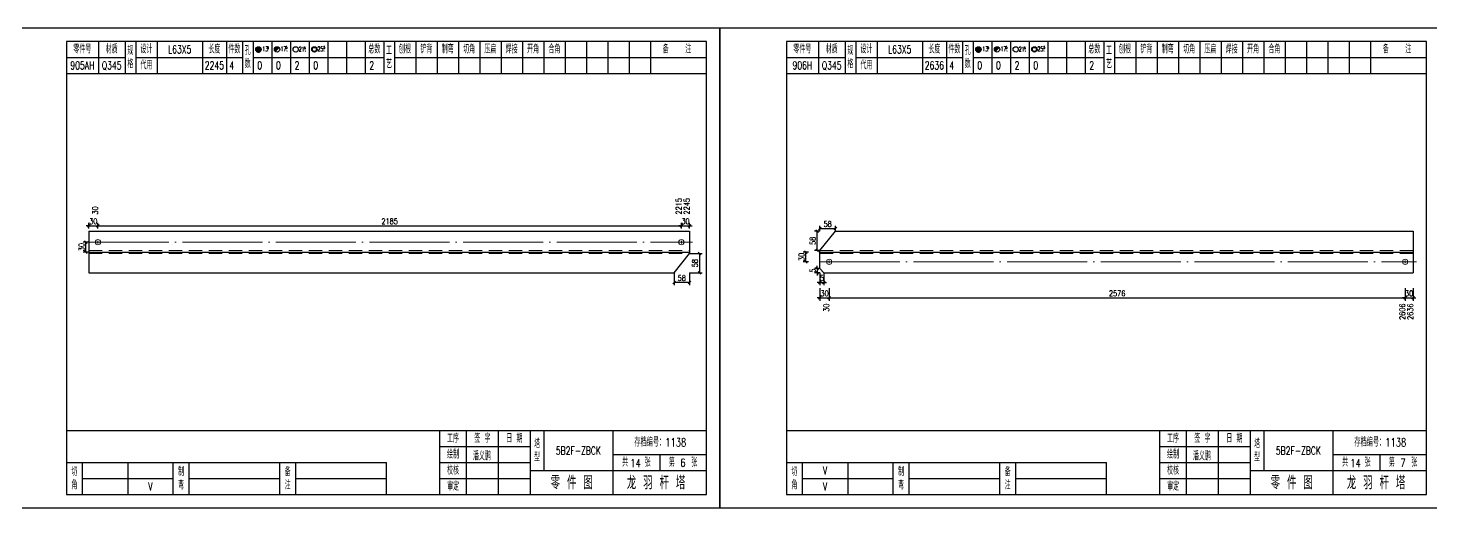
# Model space of a CAD drawing. Header units: millimetres. Extents: x 0 to 30240, y -10896 to -1348.
# Drawn here: x 1361 to 1887, y -6637 to -6457 of the extents above; entities that cross this region are included whole.
import ezdxf
from ezdxf.enums import TextEntityAlignment as Align

# ---------------------------------------------------------------- set-up
doc = ezdxf.new("R2010")
doc.units = ezdxf.units.MM
doc.header["$LTSCALE"] = 20
doc.header["$PDMODE"] = 1
doc.linetypes.add('DASHDOT2X', pattern=[1.75, 1.5, -0.125, 0, -0.125])
doc.linetypes.add('HIDDEN', pattern=[0.375, 0.25, -0.125])
for name, color, linetype, lineweight in [('1', 7, 'Continuous', 25), ('11', 3, 'Continuous', 13), ('2', 1, 'HIDDEN', 13), ('5', 1, 'Continuous', 13), ('7', 2, 'DASHDOT2X', 13)]:
    doc.layers.add(name, color=color, linetype=linetype, lineweight=lineweight)
doc.styles.get("Standard").update_dxf_attribs({"font": 'simplex', "width": 0.7, "bigfont": 'gbhzfs.shx'})
doc.styles.add('SYMBOL_TXT', font='txt.shx', dxfattribs={"width": 0.6})
doc.styles.add('TITLE_TXT', font='simplex.shx', dxfattribs={"width": 0.75, "height": 2.5, "bigfont": 'gbhzfs.shx'})
doc.dimstyles.get("Standard").update_dxf_attribs({"dimtxt": 2.1, "dimasz": 1, "dimexe": 1.05, "dimexo": 0, "dimgap": 0.63, "dimtad": 1, "dimzin": 0, "dimdsep": 46, "dimtxsty": 'standard', "dimblk": 'OBLIQUE', "dimblk1": 'OBLIQUE', "dimblk2": 'OBLIQUE', "dimcen": 0.09, "dimadec": 0, "dimazin": 0, "dimtfac": 1, "dimtdec": 1, "dimtix": 1, "dimtmove": 0, "dimatfit": 3, "dimfxl": 0, "dimtolj": 1, "dimtzin": 0, "dimarcsym": 0})
pattern_1 = [(0, (-3, 0), (0, 0.0125), [])]

# ---------------------------------------------------------------- blocks, each defined once
blk = doc.blocks.new('M12_HOLE')
h = blk.add_hatch()
h.set_pattern_fill('LINE', scale=0.1, style=0)
h.set_pattern_definition(pattern_1)
h.paths.add_polyline_path([(-5, 0, 1), (-1, 0, 1)])
at = {"color": 7}
blk.add_circle((-3, 0), 2, dxfattribs=at)
at = {"color": 7, "attachment_point": 1, "style": 'SYMBOL_TXT'}
for s, insert, char_height, width in [('13\\f??|b0|i0|c0|p54;.', (-0.1, 2.1), 3.5, 5.707), ('5', (3.7, 2.3), 1.8, 2.931)]:
    blk.add_mtext(s, dxfattribs=dict(at, insert=insert, char_height=char_height, width=width))
blk = doc.blocks.new('M16_HOLE')
h = blk.add_hatch()
h.set_pattern_fill('LINE', scale=0.1, style=0)
h.set_pattern_definition(pattern_1)
h.paths.add_polyline_path([(-1.6, 1.4, 0.668179), (-5, 0, 0.198912), (-4.4, -1.4)])
at = {"color": 7}
blk.add_circle((-3, 0), 2, dxfattribs=at)
at = {"color": 7, "attachment_point": 1, "style": 'SYMBOL_TXT'}
for s, insert, char_height, width in [('17.', (-0.4, 2.1), 3.5, 6.316), ('5', (3.6, 2.3), 1.8, 1.822)]:
    blk.add_mtext(s, dxfattribs=dict(at, insert=insert, char_height=char_height, width=width))
blk = doc.blocks.new('M20_HOLE')
at = {"color": 7}
blk.add_circle((-3, 0), 2, dxfattribs=at)
at = {"color": 7, "attachment_point": 1, "style": 'SYMBOL_TXT'}
for s, insert, char_height, width in [('21.', (-0.7, 2), 3.5, 6.074), ('5', (3.3, 2), 1.8, 1.458)]:
    blk.add_mtext(s, dxfattribs=dict(at, insert=insert, char_height=char_height, width=width))
blk = doc.blocks.new('M24_HOLE')
at = {"color": 7}
for radius in [2, 1.5]:
    blk.add_circle((-3, 0), radius, dxfattribs=at)
at = {"color": 7, "attachment_point": 1, "style": 'SYMBOL_TXT'}
for s, insert, char_height, width in [('25.', (-0.7, 2.1), 3.5, 2.429), ('5', (3.9, 2.3), 1.8, 1.944)]:
    blk.add_mtext(s, dxfattribs=dict(at, insert=insert, char_height=char_height, width=width))
blk = doc.blocks.new('JgCard')
for p, q in [((270, 180), (0, 180)), ((0, 180), (0, 0)), ((270, 0), (270, 180)), ((265, 175), (25, 175)), ((25, 175), (25, 5)), ((37, 175), (37, 163)), ((47, 175), (47, 163)), ((51, 175), (51, 163)), ((59, 175), (59, 163)), ((76, 175), (76, 163)), ((85, 175), (85, 163)), ((91, 175), (91, 163)), ((95, 175), (95, 163)), ((102, 175), (102, 163)), ((109, 175), (109, 163)), ((116, 175), (116, 163)), ((123, 175), (123, 163)), ((130, 175), (130, 163)), ((137, 175), (137, 163)), ((144, 175), (144, 163)), ((148, 175), (148, 163)), ((156, 175), (156, 163)), ((164, 175), (164, 163)), ((172, 175), (172, 163)), ((180, 175), (180, 163)), ((188, 175), (188, 163)), ((196, 175), (196, 163)), ((204, 175), (204, 163)), ((212, 175), (212, 163)), ((220, 175), (220, 163)), ((228, 175), (228, 163)), ((236, 175), (236, 163)), ((244, 175), (244, 163)), ((265, 5), (265, 175)), ((25, 169), (47, 169)), ((51, 169), (91, 169)), ((95, 169), (144, 169)), ((148, 169), (265, 169)), ((25, 163), (265, 163)), ((25, 29), (265, 29)), ((165, 5), (165, 29)), ((175, 5), (175, 29)), ((187, 5), (187, 29)), ((199, 5), (199, 29)), ((204, 29), (204, 14)), ((230, 5), (230, 29)), ((165, 23), (199, 23)), ((25, 17), (145, 17)), ((31, 5), (31, 17)), ((48, 17), (48, 5)), ((65, 5), (65, 17)), ((71, 5), (71, 17)), ((105, 5), (105, 17)), ((111, 5), (111, 17)), ((145, 5), (145, 17)), ((165, 17), (199, 17)), ((230, 20), (265, 20)), ((247.5, 20), (247.5, 14)), ((31, 11), (65, 11)), ((71, 11), (105, 11)), ((111, 11), (145, 11)), ((165, 11), (199, 11)), ((199, 14), (265, 14)), ((0, 0), (270, 0)), ((25, 5), (265, 5))]:
    blk.add_line(p, q)
blk.add_lwpolyline([(96.03, 171.99, -1), (98.03, 171.99, -1)], format="xyb", close=True)
blk.add_point((145, 96))
at = {"xscale": 0.5, "yscale": 0.5, "zscale": 0.5}
for name, p in [('M12_HOLE', (98.53, 171.99)), ('M16_HOLE', (105.5, 172)), ('M20_HOLE', (112.5, 172)), ('M24_HOLE', (119.5, 172))]:
    blk.add_blockref(name, p, dxfattribs=at)
at = {"style": 'TITLE_TXT', "width": 0.75}
for s, height, p in [('存档编号：1138', 3.076, (238.02, 23.07)), ('潘义鹏', 3, (177.45, 17.91)), ('龙 羽 杆 塔', 5, (235.17, 6.97))]:
    blk.add_text(s, height=height, dxfattribs=at).set_placement(p)
at = {"attachment_point": 5, "style": 'TITLE_TXT'}
for s, insert, char_height, width in [('零件号', (31, 172), 3, 15), ('材质', (42, 172), 3, 8), ('设计', (55, 172), 3, 8), ('长度', (80.5, 172), 3, 8), ('件数', (88, 172), 3, 6), ('总数', (140.5, 172), 3, 7), ('刨根', (152, 172), 3, 8), ('铲背', (160, 172), 3, 8), ('制弯', (168, 172), 3, 8), ('切角', (176, 172), 3, 8), ('压扁', (184, 172), 3, 8), ('焊接', (192, 172), 3, 8), ('开角', (200, 172), 3, 8), ('合角', (208, 172), 3, 8), ('备    注', (254, 172), 3, 22), ('规格', (49, 169), 3, 4), ('孔数', (93, 169), 3, 4), ('工\\P艺', (146, 169), 3, 4), ('代用', (55, 166), 3, 8), ('工序', (170, 26), 3, 10), ('签 字', (181, 26), 3, 12), ('日 期', (193, 26), 3, 12), ('绘制', (170, 20), 3, 10), ('塔\\P型', (201.5, 21.5), 3, 5), ('校核', (170, 14), 3, 10), ('共    张', (238.75, 17), 3, 17.5), ('第    张', (256.25, 17), 3, 17.5), ('切\\P角', (28, 11), 3, 6), ('制\\P弯', (68, 11), 3, 6), ('备\\P注', (108, 11), 3, 6), ('零 件 图', (214.5, 9.5), 5, 31), ('审定', (170, 8), 3, 10)]:
    blk.add_mtext(s, dxfattribs=dict(at, insert=insert, char_height=char_height, width=width))
blk = doc.blocks.new('M20')
for p, q in [((-0.5, 0), (0.5, 0)), ((0, -0.5), (0, 0.5))]:
    blk.add_line(p, q)
blk.add_circle((0, 0), 1)
blk = doc.blocks.new('_Oblique')
at = {"color": 0, "linetype": 'ByBlock', "lineweight": -2}
blk.add_line((-0.5, -0.5), (0.5, 0.5), dxfattribs=at)
blk = doc.blocks.new('*D3793')
at = {"layer": '11', "color": 0, "lineweight": -2}
for p, q in [((1383.4, -6531.43), (1382.4, -6531.43)), ((1383.4, -6532.48), (1383.4, -6530.38)), ((1383.4, -6531.43), (1386.84, -6531.43)), ((1386.84, -6532.48), (1386.84, -6530.38)), ((1386.84, -6531.43), (1387.84, -6531.43))]:
    blk.add_line(p, q, dxfattribs=at)
at = {"layer": 'Defpoints', "color": 0}
for p in [(1383.4, -6532.48), (1386.84, -6531.43), (1386.84, -6532.48)]:
    blk.add_point(p, dxfattribs=at)
at = {"layer": '11', "color": 0, "lineweight": -2}
blk.add_blockref('_Oblique', (1383.4, -6531.43), dxfattribs=at)
at = {"layer": '11', "color": 0, "lineweight": -2, "rotation": 180}
blk.add_blockref('_Oblique', (1386.84, -6531.43), dxfattribs=at)
at = {"layer": '11', "color": 0, "insert": (1385.12, -6529.75), "char_height": 2.1, "attachment_point": 5}
blk.add_mtext('\\A1;30', dxfattribs=at)
blk = doc.blocks.new('*D3795')
at = {"layer": '11', "color": 0, "lineweight": -2}
for p, q in [((1605.65, -6531.43), (1604.65, -6531.43)), ((1605.65, -6532.48), (1605.65, -6530.38)), ((1605.65, -6531.43), (1608.7, -6531.43)), ((1608.7, -6532.48), (1608.7, -6530.38)), ((1608.7, -6531.43), (1609.7, -6531.43))]:
    blk.add_line(p, q, dxfattribs=at)
at = {"layer": 'Defpoints', "color": 0}
for p in [(1605.65, -6532.48), (1608.7, -6531.43), (1608.7, -6532.48)]:
    blk.add_point(p, dxfattribs=at)
at = {"layer": '11', "color": 0, "lineweight": -2}
blk.add_blockref('_Oblique', (1605.65, -6531.43), dxfattribs=at)
at = {"layer": '11', "color": 0, "lineweight": -2, "rotation": 180}
blk.add_blockref('_Oblique', (1608.7, -6531.43), dxfattribs=at)
at = {"layer": '11', "color": 0, "insert": (1607.17, -6529.75), "char_height": 2.1, "attachment_point": 5}
blk.add_mtext('\\A1;30', dxfattribs=at)
blk = doc.blocks.new('*D3796')
at = {"layer": '11', "color": 0, "lineweight": -2}
for p, q in [((1608.7, -6541.92), (1613.42, -6541.92)), ((1612.38, -6541.92), (1612.38, -6549.07)), ((1608.7, -6549.07), (1613.42, -6549.07))]:
    blk.add_line(p, q, dxfattribs=at)
at = {"layer": 'Defpoints', "color": 0}
for p in [(1608.7, -6541.92), (1608.7, -6549.07), (1612.38, -6549.07)]:
    blk.add_point(p, dxfattribs=at)
at = {"layer": '11', "color": 0, "lineweight": -2}
for p, rotation in [((1612.38, -6541.92), 90), ((1612.38, -6549.07), 270)]:
    blk.add_blockref('_Oblique', p, dxfattribs=dict(at, rotation=rotation))
at = {"layer": '11', "color": 0, "insert": (1610.7, -6545.49), "char_height": 2.1, "attachment_point": 5, "rotation": 90}
blk.add_mtext('\\A1;58', dxfattribs=at)
blk = doc.blocks.new('*D3797')
at = {"layer": '11', "color": 0, "lineweight": -2}
for p, q in [((1602.89, -6549.07), (1602.89, -6553.79)), ((1608.7, -6549.07), (1608.7, -6553.79)), ((1608.7, -6552.74), (1602.89, -6552.74))]:
    blk.add_line(p, q, dxfattribs=at)
at = {"layer": 'Defpoints', "color": 0}
for p in [(1602.89, -6549.07), (1608.7, -6549.07), (1602.89, -6552.74)]:
    blk.add_point(p, dxfattribs=at)
at = {"layer": '11', "color": 0, "lineweight": -2, "rotation": 180}
blk.add_blockref('_Oblique', (1602.89, -6552.74), dxfattribs=at)
at = {"layer": '11', "color": 0, "lineweight": -2}
blk.add_blockref('_Oblique', (1608.7, -6552.74), dxfattribs=at)
at = {"layer": '11', "color": 0, "insert": (1605.79, -6551.06), "char_height": 2.1, "attachment_point": 5}
blk.add_mtext('\\A1;58', dxfattribs=at)
blk = doc.blocks.new('*D3799')
at = {"layer": '11', "color": 0, "lineweight": -2}
for p, q in [((1657.6, -6554.84), (1657.6, -6559.57)), ((1661.04, -6554.84), (1661.04, -6559.57)), ((1657.6, -6558.52), (1656.6, -6558.52)), ((1657.6, -6558.52), (1661.04, -6558.52)), ((1661.04, -6558.52), (1662.04, -6558.52))]:
    blk.add_line(p, q, dxfattribs=at)
at = {"layer": 'Defpoints', "color": 0}
for p in [(1657.6, -6554.84), (1661.04, -6554.84), (1661.04, -6558.52)]:
    blk.add_point(p, dxfattribs=at)
at = {"layer": '11', "color": 0, "lineweight": -2}
blk.add_blockref('_Oblique', (1657.6, -6558.52), dxfattribs=at)
at = {"layer": '11', "color": 0, "lineweight": -2, "rotation": 180}
blk.add_blockref('_Oblique', (1661.04, -6558.52), dxfattribs=at)
at = {"layer": '11', "color": 0, "insert": (1659.32, -6556.84), "char_height": 2.1, "attachment_point": 5}
blk.add_mtext('\\A1;30', dxfattribs=at)
blk = doc.blocks.new('*D3801')
at = {"layer": '11', "color": 0, "lineweight": -2}
for p, q in [((1877.06, -6554.84), (1877.06, -6559.57)), ((1880, -6554.84), (1880, -6559.57)), ((1877.06, -6558.52), (1876.06, -6558.52)), ((1877.06, -6558.52), (1880, -6558.52)), ((1880, -6558.52), (1881, -6558.52))]:
    blk.add_line(p, q, dxfattribs=at)
at = {"layer": 'Defpoints', "color": 0}
for p in [(1877.06, -6554.84), (1880, -6554.84), (1880, -6558.52)]:
    blk.add_point(p, dxfattribs=at)
at = {"layer": '11', "color": 0, "lineweight": -2}
blk.add_blockref('_Oblique', (1877.06, -6558.52), dxfattribs=at)
at = {"layer": '11', "color": 0, "lineweight": -2, "rotation": 180}
blk.add_blockref('_Oblique', (1880, -6558.52), dxfattribs=at)
at = {"layer": '11', "color": 0, "insert": (1878.53, -6556.84), "char_height": 2.1, "attachment_point": 5}
blk.add_mtext('\\A1;30', dxfattribs=at)
blk = doc.blocks.new('*D3802')
at = {"layer": '11', "color": 0, "lineweight": -2}
for p, q in [((1657.6, -6547.47), (1655.5, -6547.47)), ((1657.6, -6549.07), (1655.5, -6549.07)), ((1656.55, -6547.47), (1656.55, -6546.47)), ((1656.55, -6547.47), (1656.55, -6549.07)), ((1656.55, -6549.07), (1656.55, -6550.07))]:
    blk.add_line(p, q, dxfattribs=at)
at = {"layer": 'Defpoints', "color": 0}
for p in [(1656.55, -6549.07), (1657.6, -6547.47), (1657.6, -6549.07)]:
    blk.add_point(p, dxfattribs=at)
at = {"layer": '11', "color": 0, "lineweight": -2}
for p, rotation in [((1656.55, -6547.47), 270), ((1656.55, -6549.07), 90)]:
    blk.add_blockref('_Oblique', p, dxfattribs=dict(at, rotation=rotation))
at = {"layer": '11', "color": 0, "insert": (1654.87, -6548.27), "char_height": 2.1, "attachment_point": 5, "rotation": 90}
blk.add_mtext('\\A1;5', dxfattribs=at)
blk = doc.blocks.new('*D3803')
at = {"layer": '11', "color": 0, "lineweight": -2}
for p, q in [((1657.6, -6549.07), (1657.6, -6553.79)), ((1659.09, -6549.07), (1659.09, -6553.79)), ((1657.6, -6552.74), (1656.6, -6552.74)), ((1657.6, -6552.74), (1659.09, -6552.74)), ((1659.09, -6552.74), (1660.09, -6552.74))]:
    blk.add_line(p, q, dxfattribs=at)
at = {"layer": 'Defpoints', "color": 0}
for p in [(1657.6, -6549.07), (1659.09, -6549.07), (1659.09, -6552.74)]:
    blk.add_point(p, dxfattribs=at)
at = {"layer": '11', "color": 0, "lineweight": -2}
blk.add_blockref('_Oblique', (1657.6, -6552.74), dxfattribs=at)
at = {"layer": '11', "color": 0, "lineweight": -2, "rotation": 180}
blk.add_blockref('_Oblique', (1659.09, -6552.74), dxfattribs=at)
at = {"layer": '11', "color": 0, "insert": (1658.35, -6551.06), "char_height": 2.1, "attachment_point": 5}
blk.add_mtext('\\A1;5', dxfattribs=at)

msp = doc.modelspace()

# ---------------------------------------------------------------- linework, layer by layer
at = {"layer": '1'}
for p, q in [((1383.4, -6533.53), (1383.4, -6549.07)), ((1383.4, -6533.53), (1608.7, -6533.53)), ((1608.7, -6533.53), (1608.7, -6541.3)), ((1657.6, -6540.683), (1663.388, -6533.53)), ((1663.388, -6533.53), (1880, -6533.53)), ((1880, -6533.53), (1880, -6549.07)), ((1383.4, -6541.3), (1608.7, -6541.3)), ((1602.886, -6549.07), (1608.7, -6541.916)), ((1608.7, -6541.3), (1608.7, -6541.916)), ((1657.6, -6541.3), (1657.6, -6540.683)), ((1657.6, -6547.466), (1657.6, -6541.3)), ((1657.6, -6541.3), (1880, -6541.3)), ((1383.4, -6549.07), (1602.886, -6549.07)), ((1659.091, -6549.07), (1657.6, -6547.466)), ((1659.091, -6549.07), (1880, -6549.07))]:
    msp.add_line(p, q, dxfattribs=at)
at = {"layer": '2'}
for p, q in [((1383.4, -6540.683), (1608.7, -6540.683)), ((1383.4, -6541.916), (1608.7, -6541.916)), ((1657.6, -6540.683), (1880, -6540.683)), ((1657.6, -6541.916), (1880, -6541.916))]:
    msp.add_line(p, q, dxfattribs=at)
at = {"layer": '7'}
for p, q in [((1383.4, -6537.6), (1609.848, -6537.6)), ((1657.6, -6545), (1881.26, -6545))]:
    msp.add_line(p, q, dxfattribs=at)

# ---------------------------------------------------------------- block references
at = {"layer": '1'}
for p in [(1350, -6637.3), (1620, -6637.3)]:
    msp.add_blockref('JgCard', p, dxfattribs=at)
at = {"layer": '5'}
for p in [(1386.84, -6537.6), (1605.648, -6537.6), (1661.04, -6545), (1877.06, -6545)]:
    msp.add_blockref('M20', p, dxfattribs=at)

# ---------------------------------------------------------------- texts
at = {"style": 'TITLE_TXT', "width": 0.75}
for s, p in [('14', (1586.521, -6621.974)), ('6', (1605.236, -6621.858)), ('14', (1856.521, -6621.974)), ('7', (1875.236, -6621.858))]:
    msp.add_text(s, height=3, dxfattribs=at).set_placement(p)
at = {"layer": '1', "width": 0.7}
for s, p in [('L63X5', (1417.5, -6465.3)), ('L63X5', (1687.5, -6465.3)), ('905AH', (1381, -6471.3)), ('Q345', (1392, -6471.3)), ('2245', (1430.5, -6471.3)), ('4', (1437, -6471.3)), ('0', (1447.5, -6471.3)), ('0', (1454.5, -6471.3)), ('2', (1461.5, -6471.3)), ('0', (1468.5, -6471.3)), ('2', (1489.5, -6471.3)), ('906H', (1651, -6471.3)), ('Q345', (1662, -6471.3)), ('2636', (1700.5, -6471.3)), ('4', (1707, -6471.3)), ('0', (1717.5, -6471.3)), ('0', (1724.5, -6471.3)), ('2', (1731.5, -6471.3)), ('0', (1738.5, -6471.3)), ('2', (1759.5, -6471.3)), ('V', (1659.5, -6623.3)), ('V', (1406.5, -6629.3)), ('V', (1659.5, -6629.3))]:
    msp.add_text(s, height=3, dxfattribs=at).set_placement(p, align=Align.MIDDLE_CENTER)
for s, p in [('2215', (1605.699, -6527.23)), ('2245', (1608.7, -6527.23)), ('30', (1386.84, -6527.23))]:
    msp.add_text(s, height=2.1, rotation=90, dxfattribs=at).set_placement(p)
for s, p in [('30', (1661.031, -6560.62)), ('2606', (1877.054, -6560.62)), ('2636', (1880, -6560.62))]:
    msp.add_text(s, height=2.1, rotation=90, dxfattribs=at).set_placement(p, align=Align.RIGHT)
at = {"layer": '1', "char_height": 3, "width": 26, "attachment_point": 5}
for insert in [(1567, -6615.8), (1837, -6615.8)]:
    msp.add_mtext('5B2F-ZBCK', dxfattribs=dict(at, insert=insert))

# ---------------------------------------------------------------- dimensions: what is measured, and where the dimension line sits
at = {"layer": '1'}
for base, p1, p2 in [((1382.35, -6537.6), (1383.35, -6541.3), (1383.35, -6537.6)), ((1652.35, -6541.3), (1653.35, -6545), (1653.35, -6541.3))]:
    msp.add_linear_dim(base=base, p1=p1, p2=p2, angle=90, text='30', dimstyle='standard', dxfattribs=at).render()
at = {"layer": '11'}
for base, p1, p2, text, picture, middle in [((1386.84, -6531.43), (1383.4, -6532.48), (1386.84, -6532.48), '30', '*D3793', (1385.12, -6529.75)), ((1608.7, -6531.43), (1605.648, -6532.48), (1608.7, -6532.48), '30', '*D3795', (1607.174, -6529.75)), ((1602.886, -6552.745), (1608.7, -6549.07), (1602.886, -6549.07), '58', '*D3797', (1605.793, -6551.065)), ((1659.091, -6552.745), (1657.6, -6549.07), (1659.091, -6549.07), '5', '*D3803', (1658.345, -6551.065)), ((1661.04, -6558.52), (1657.6, -6554.845), (1661.04, -6554.845), '30', '*D3799', (1659.32, -6556.84)), ((1880, -6558.52), (1877.06, -6554.845), (1880, -6554.845), '30', '*D3801', (1878.53, -6556.84))]:
    dim = msp.add_linear_dim(base=base, p1=p1, p2=p2, text=text, dimstyle='standard', dxfattribs=at)
    dim.commit()
    dim.dimension.update_dxf_attribs({"geometry": picture, "text_midpoint": middle})
for base, p1, p2, text in [((1605.648, -6531.43), (1386.84, -6532.48), (1605.648, -6532.48), '2185'), ((1663.388, -6532.48), (1657.6, -6533.53), (1663.388, -6533.53), '58'), ((1877.06, -6558.52), (1661.04, -6554.845), (1877.06, -6554.845), '2576')]:
    msp.add_linear_dim(base=base, p1=p1, p2=p2, text=text, dimstyle='standard', dxfattribs=at).render()
msp.add_linear_dim(base=(1656.55, -6533.53), p1=(1657.6, -6540.683), p2=(1657.6, -6533.53), angle=90, text='58', dimstyle='standard', dxfattribs=at).render()
for base, p1, p2, text, picture, middle in [((1612.375, -6549.07), (1608.7, -6541.916), (1608.7, -6549.07), '58', '*D3796', (1610.695, -6545.493)), ((1656.55, -6549.07), (1657.6, -6547.466), (1657.6, -6549.07), '5', '*D3802', (1654.87, -6548.268))]:
    dim = msp.add_linear_dim(base=base, p1=p1, p2=p2, angle=90, text=text, dimstyle='standard', dxfattribs=at)
    dim.commit()
    dim.dimension.update_dxf_attribs({"geometry": picture, "text_midpoint": middle})

doc.saveas('drawing.dxf')
